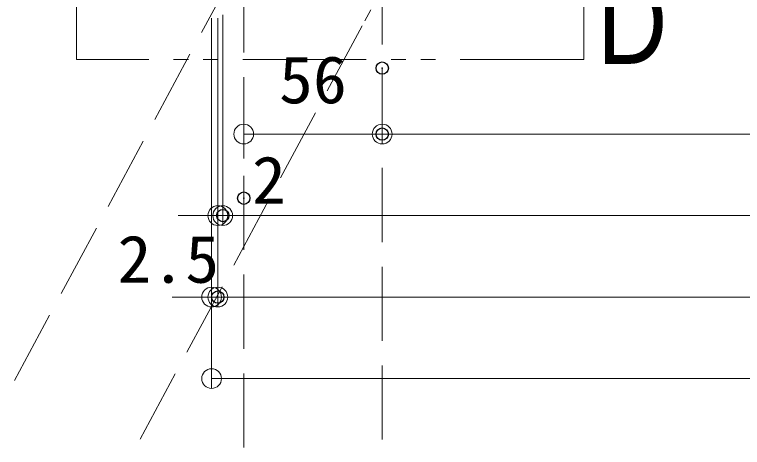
# Model space of a CAD drawing. Units: millimetres, scale not verified. Extents: x -1600 to 1600, y -1108 to 1108.
# Drawn here: x -389.7 to -95.1, y 715.9 to 891.2 of the extents above; entities that cross this region are included whole.
import ezdxf
from ezdxf.enums import TextEntityAlignment as Align

# ---------------------------------------------------------------- set-up
doc = ezdxf.new("R2010")
doc.units = ezdxf.units.MM
doc.header["$LTSCALE"] = 10
doc.header["$PDMODE"] = 32
doc.header["$PDSIZE"] = 5
doc.linetypes.add('DASHED3', pattern=[4, 3, -1])
doc.linetypes.add('DOUBLE_CHAIN1', pattern=[8.8, 5, -1, 0.6, -0.6, 0.6, -1])
doc.layers.add('0-0_moji', color=2, linetype='Continuous')
doc.layers.add('0-E_DEFPOINTS', color=7, linetype='Continuous')
for name, color, linetype, lineweight in [('0-2_10ユーザー', 4, 'DOUBLE_CHAIN1', 9), ('0-5_0', 3, 'Continuous', 9), ('0-B_SUNPO', 1, 'Continuous', 9), ('1-2_4', 5, 'DASHED3', 9)]:
    doc.layers.add(name, color=color, linetype=linetype, lineweight=lineweight)
doc.styles.add('ＭＳ ゴシック', font='')
doc.styles.add('ＭＳ Ｐゴシック', font='')
doc.styles.get('ＭＳ ゴシック').set_extended_font_data('MS Gothic')
doc.styles.get('ＭＳ Ｐゴシック').set_extended_font_data('MS PGothic')

# ---------------------------------------------------------------- blocks, each defined once
blk = doc.blocks.new('_ORIGIN')
at = {"layer": '0-5_0', "color": 1}
blk.add_line((0, 0), (-10, 0), dxfattribs=at)
blk.add_circle((0, 0), 5, dxfattribs=at)

msp = doc.modelspace()

# ---------------------------------------------------------------- linework, layer by layer
at = {"layer": '0-2_10ユーザー'}
msp.add_lwpolyline([(-364.57, 1005.96), (-159.32, 1005.96), (-159.32, 873.04), (-364.57, 873.04)], close=True, dxfattribs=at)
at = {"layer": '0-B_SUNPO'}
for p, q in [((-309.91, 889.81), (-309.91, 739.8)), ((-309.91, 889.81), (-309.91, 772.8)), ((-307.41, 889.81), (-307.41, 772.8)), ((-307.41, 889.81), (-307.41, 772.8)), ((-307.41, 889.81), (-307.41, 805.8)), ((-305.41, 891.06), (-305.41, 805.8)), ((-305.41, 891.06), (-305.41, 805.8)), ((-240.9, 853.52), (-240.9, 838.8)), ((-240.9, 853.52), (-240.9, 838.8)), ((-296.91, 832.85), (-296.91, 846.8)), ((-288.91, 842.8), (-248.9, 842.8)), ((-232.9, 842.8), (813.08, 842.8)), ((-315.41, 809.8), (-323.41, 809.8)), ((-307.41, 809.8), (-305.41, 809.8)), ((-297.41, 809.8), (-289.41, 809.8)), ((-297.41, 809.8), (281.09, 809.8)), ((-317.91, 776.8), (-325.91, 776.8)), ((-309.91, 776.8), (-307.41, 776.8)), ((-299.41, 776.8), (-291.41, 776.8)), ((-299.41, 776.8), (879.59, 776.8)), ((-301.91, 743.8), (882.09, 743.8))]:
    msp.add_line(p, q, dxfattribs=at)
at = {"layer": '0-E_DEFPOINTS'}
for p in [(-240.9, 869.52), (-240.9, 842.8), (-296.91, 816.85), (-305.41, 809.8), (-307.41, 776.8)]:
    msp.add_point(p, dxfattribs=at)
at = {"layer": '1-2_4'}
for p, q in [((-389.66, 743), (-290.07, 928.45)), ((-247.88, 888.65), (-245.51, 893.06)), ((-338.83, 719.3), (-247.88, 888.65))]:
    msp.add_line(p, q, dxfattribs=at)
at = {"layer": '1-2_4', "color": 134}
for p, q in [((-296.9, 715.9), (-296.91, 926.4)), ((-240.9, 719.07), (-240.91, 911.3))]:
    msp.add_line(p, q, dxfattribs=at)

# ---------------------------------------------------------------- block references
at = {"layer": '0-B_SUNPO', "xscale": 0.8, "yscale": 0.8, "rotation": 180}
for p in [(-296.91, 842.8), (-240.9, 842.8), (-305.41, 809.8), (-305.41, 809.8), (-307.41, 776.8), (-307.41, 776.8), (-309.91, 743.8)]:
    msp.add_blockref('_ORIGIN', p, dxfattribs=at)
at = {"layer": '0-B_SUNPO', "xscale": 0.8, "yscale": 0.8}
for p in [(-240.9, 842.8), (-307.41, 809.8), (-309.91, 776.8)]:
    msp.add_blockref('_ORIGIN', p, dxfattribs=at)

# ---------------------------------------------------------------- texts
at = {"layer": '0-0_moji', "style": 'ＭＳ Ｐゴシック', "width": 0.9}
msp.add_text('D', height=33.62, dxfattribs=at).set_placement((-154.05, 861.15), align=Align.BOTTOM_LEFT)
at = {"layer": '0-B_SUNPO', "color": 2, "style": 'ＭＳ ゴシック', "width": 1.05}
for s, p in [('56', (-282.65, 849.49)), ('2', (-293.58, 808.86)), ('2.5', (-348, 776.82))]:
    msp.add_text(s, height=19.21, dxfattribs=at).set_placement(p, align=Align.BOTTOM_LEFT)

doc.saveas('drawing.dxf')
